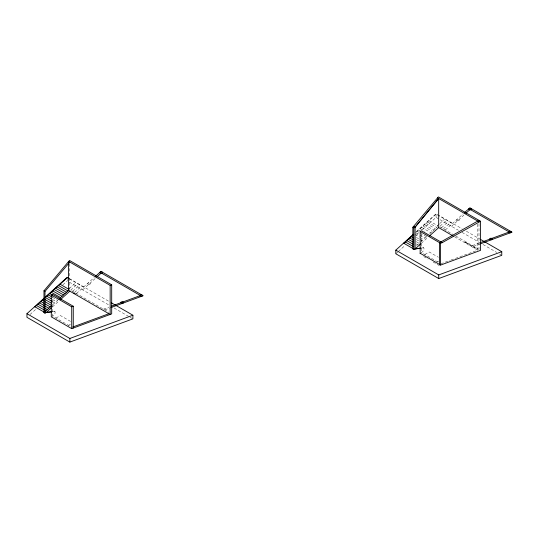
<?xml version="1.0" encoding="UTF-8"?>
<svg xmlns="http://www.w3.org/2000/svg" width="539" height="539" viewBox="0 0 539 539"><rect width="100%" height="100%" fill="white"/><g stroke="black" fill="none" stroke-linecap="round" stroke-linejoin="round"><path stroke-width="0.4" stroke-dasharray="2.69 2.02" d="M30.043 314.52L36.234 308.921M62.861 284.848L67.193 280.927L67.193 279.478M69.221 288.621L75.831 282.645M52.701 304.73L57.68 300.23M70.649 290.198L77.764 283.763M52.458 306.866L59.27 300.701M72.583 291.316L79.698 284.875M74.517 292.428L81.632 285.993M76.45 293.546L94.244 277.457M82.649 289.854L95.706 278.05M416.249 231.662L436.058 213.747L462.051 228.752M416.297 232.093L436.139 214.151L452.437 223.564M395.821 253.775L397.674 252.09M398.294 251.531L405.106 245.373M416.249 235.294L419.342 232.498L417.152 231.325M422.441 229.702L436.058 217.379L436.058 213.747M437.493 225.612L439.292 223.981M439.891 223.442L444.695 219.097M416.586 245.69L420.319 242.307M420.946 241.748L426.544 236.682M429.657 233.865L435.883 228.24M436.502 227.674L437.749 226.548M440.107 226.111L446.636 220.215M421.323 243.318L428.134 237.153M441.454 227.768L448.569 221.327M443.388 228.88L450.503 222.445M445.322 229.998L463.109 213.909M451.52 226.306L463.951 215.061M55.962 318.077L60.375 315.531L70.872 321.588M68.561 325.347L70.447 324.256M424.833 254.529L429.239 251.982L438.335 257.231M464.847 242.725L466.107 241.998M437.425 261.799L438.685 261.071M474.293 248.176L475.553 247.455M103.454 309.137L108.952 307.115M104.748 309.885L109.451 308.146M472.326 245.589L479.393 242.988M473.613 246.336L479.892 244.019M440.821 263.78L450.26 260.297M451.035 260.014L477.736 250.17L477.736 221.913M421.363 247.96L423.809 247.819L421.464 248.183M52.499 311.508L54.944 311.367L52.6 311.731M466.39 231.251L479.387 238.757M436.058 217.379L458.446 230.301M462.051 232.39L479.387 242.395M482.991 244.477L496.715 252.4M499.599 254.064L501.769 255.318M439.763 226.791L452.955 234.411M455.853 236.082L479.171 249.544M428.929 220.673L438.281 226.07M465.629 242.274L475.075 247.724M465.319 242.456L474.765 247.906M454.593 236.803L477.736 250.17M427.454 222.001L436.806 227.404M425.985 223.335L435.337 228.731M424.51 224.669L433.861 230.065M423.041 225.996L432.393 231.399M421.565 227.33L430.917 232.727M420.097 228.657L424.409 231.15M418.621 229.991L420.063 230.82M420.029 232.983L426.504 236.722M415.677 232.653L419.275 234.728M419.996 235.145L425.028 238.056M414.929 234.404L419.241 236.891M419.962 237.308L423.56 239.383M416.33 237.396L419.207 239.053M419.928 239.471L422.084 240.717M416.297 239.559L419.174 241.216M416.263 241.715L419.14 243.379M416.229 243.877L417.671 244.713M437.964 262.109L421.424 252.555A8.907 5.141 0 0 0 423.708 247.596M423.755 256.604L428.074 259.097M433.107 262.001L439.581 265.74M69.356 278.542L109.073 301.469M69.396 278.933L83.565 287.112M69.356 282.18L109.073 305.108M114.127 308.025L129.286 316.784M130.014 317.195L132.897 318.866M71.687 290.797L108.918 312.29M52.6 297.366L57.633 300.27M52.566 299.522L56.164 301.604M52.532 301.685L54.688 302.931M52.552 295.129L52.552 316.103L70.535 326.486M478.996 223.678L478.996 249.442M421.424 234.034L421.424 252.98M69.504 263.773L69.504 289.537M54.843 311.151A8.907 5.141 0 0 1 52.539 316.117M457.274 220.599A1.341 0.775 0 0 0 459.356 220.006A1.341 0.775 0 0 0 457.422 219.258A1.341 0.775 0 0 0 457.274 220.599M88.403 284.147A1.341 0.775 0 0 0 90.491 283.554A1.341 0.775 0 0 0 88.558 282.807A1.341 0.775 0 0 0 88.403 284.147"/><path stroke-width="0.81" d="M420.164 253.283L440.592 265.08L480.566 250.345L480.566 221.259L438.375 196.903L412.854 227.249L412.854 249.065L413.864 249.651L415.124 248.924L420.689 243.884M429.381 236.028L438.679 227.62L438.679 198.534L415.111 227.114L413.864 227.835L412.854 227.249M438.679 198.534L415.124 227.108L415.111 248.93L420.683 248.304M51.205 307.991L46.253 312.472L44.993 313.199L43.982 312.613L43.982 290.797L69.504 260.452L111.694 284.808L111.694 313.893L71.721 328.628L51.293 316.831L51.293 295.022L52.552 294.294L73.264 306.246L73.264 328.062M44.993 313.199L44.993 291.383L69.814 262.082M111.236 302.723L132.897 315.227L132.897 318.866L69.868 342.097L26.95 317.323L26.95 313.685L67.193 277.295L68.635 278.131M35.035 306.853L67.267 277.7L68.689 278.522M43.982 312.613L51.454 305.856M58.919 299.105L68.884 290.097M60.516 299.576L69.814 291.168M95.47 276.352L100.988 271.36L143.179 295.716L111.021 307.567M96.946 276.925L101.298 272.99L140.356 295.54L111.31 306.246M480.828 239.592L501.769 251.679L501.769 255.318L438.733 278.548L395.821 253.775L395.821 250.136L413.386 234.249M403.9 243.305L413.197 234.896M464.335 212.804L469.86 207.811L512.05 232.168L480.673 243.736M465.817 213.377L470.17 209.442L509.22 231.992L480.175 242.698M420.164 253.707L420.164 231.467L421.424 230.746L442.128 242.698L480.566 221.259M478.996 220.357L439.581 242.678L439.581 264.494M110.158 285.374L110.158 314.459L68.52 290.42L68.52 261.334L110.158 285.374L111.694 284.808M51.293 295.022L71.721 306.812L73.264 306.246M72.758 327.025L108.871 313.718M26.95 313.685L69.868 338.465L132.897 315.227M420.164 231.467L440.592 243.264L442.128 242.698L440.821 241.964M395.821 250.136L438.733 274.917L501.769 251.679M415.111 248.93L420.582 248.081M51.717 311.63L46.239 312.479L51.818 311.852M437.392 197.786L479.03 221.825M438.679 227.62L453.144 235.967M411.264 236.648L413.42 237.894M409.788 237.982L413.386 240.057M408.319 239.309L413.352 242.22M406.844 240.643L413.319 244.383M405.375 241.977L413.285 246.545M403.576 243.123L413.251 248.701M60.058 284.221L68.696 289.2M73.728 292.886L75.184 293.721M58.589 285.549L67.941 290.952M57.114 286.883L66.465 292.279M55.645 288.217L64.997 293.614M54.169 289.544L63.521 294.948M52.701 290.878L62.052 296.275M51.225 292.212L60.577 297.609M49.756 293.539L52.633 295.204M43.982 290.797L44.993 291.383M48.281 294.873L51.158 296.531M46.812 296.201L51.124 298.694M45.337 297.535L51.811 301.274M43.868 298.869L51.778 303.437M42.392 300.196L51.744 305.593M40.924 301.53L50.275 306.927M39.448 302.857L48.8 308.261M37.979 304.191L47.331 309.588M36.504 305.525L45.855 310.922M34.712 306.671L44.38 312.249M440.592 243.264L440.592 265.08M438.733 274.917L438.733 278.548M413.864 227.835L413.864 249.651M71.721 306.812L71.721 328.628M69.868 338.465L69.868 342.097M415.124 227.108L413.837 226.36L415.111 227.114M469.341 209.691A1.341 0.775 0 0 0 471.423 209.098A1.341 0.775 0 0 0 469.496 208.35A1.341 0.775 0 0 0 469.341 209.691M509.16 232.68A1.341 0.775 0 0 0 511.248 232.087A1.341 0.775 0 0 0 509.315 231.339A1.341 0.775 0 0 0 509.16 232.68M490.268 239.646A1.341 0.775 0 0 0 492.35 239.053A1.341 0.775 0 0 0 490.423 238.312A1.341 0.775 0 0 0 490.268 239.646M100.55 273.266A1.341 0.775 0 0 0 102.558 272.593A1.341 0.775 0 0 0 100.55 271.925A1.341 0.775 0 0 0 100.55 273.266M140.369 296.255A1.341 0.775 0 0 0 142.377 295.588A1.341 0.775 0 0 0 140.369 294.914A1.341 0.775 0 0 0 140.369 296.255M121.396 303.194A1.341 0.775 0 0 0 123.485 302.601A1.341 0.775 0 0 0 121.551 301.86A1.341 0.775 0 0 0 121.396 303.194"/></g></svg>
